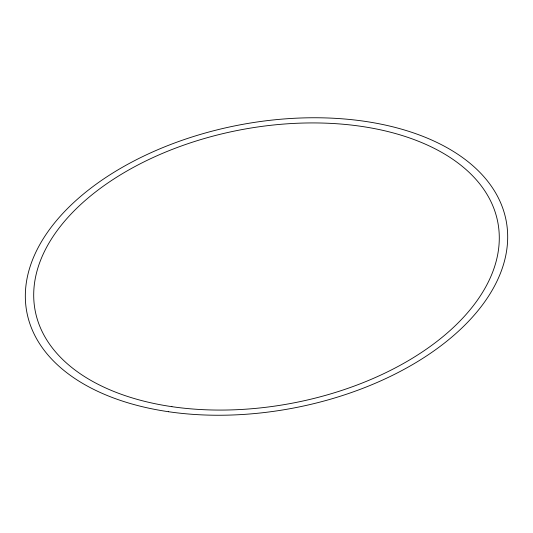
<?xml version="1.0" encoding="UTF-8"?>
<svg xmlns="http://www.w3.org/2000/svg" width="533" height="533" viewBox="0 0 533 533"><rect width="100%" height="100%" fill="white"/><g stroke="black" fill="none" stroke-linecap="round" stroke-linejoin="round"><path stroke-width="0.8" d="M168.508 411.723A243.987 144.103 -10.8 0 0 506.35 221.768A243.987 144.103 -10.8 0 0 124.642 166.01A243.987 144.103 -10.8 0 0 168.508 411.723M171.919 406.672A235.499 139.086 -10.8 0 0 498.002 223.327A235.499 139.086 -10.8 0 0 129.579 169.501A235.499 139.086 -10.8 0 0 171.919 406.672"/></g></svg>
